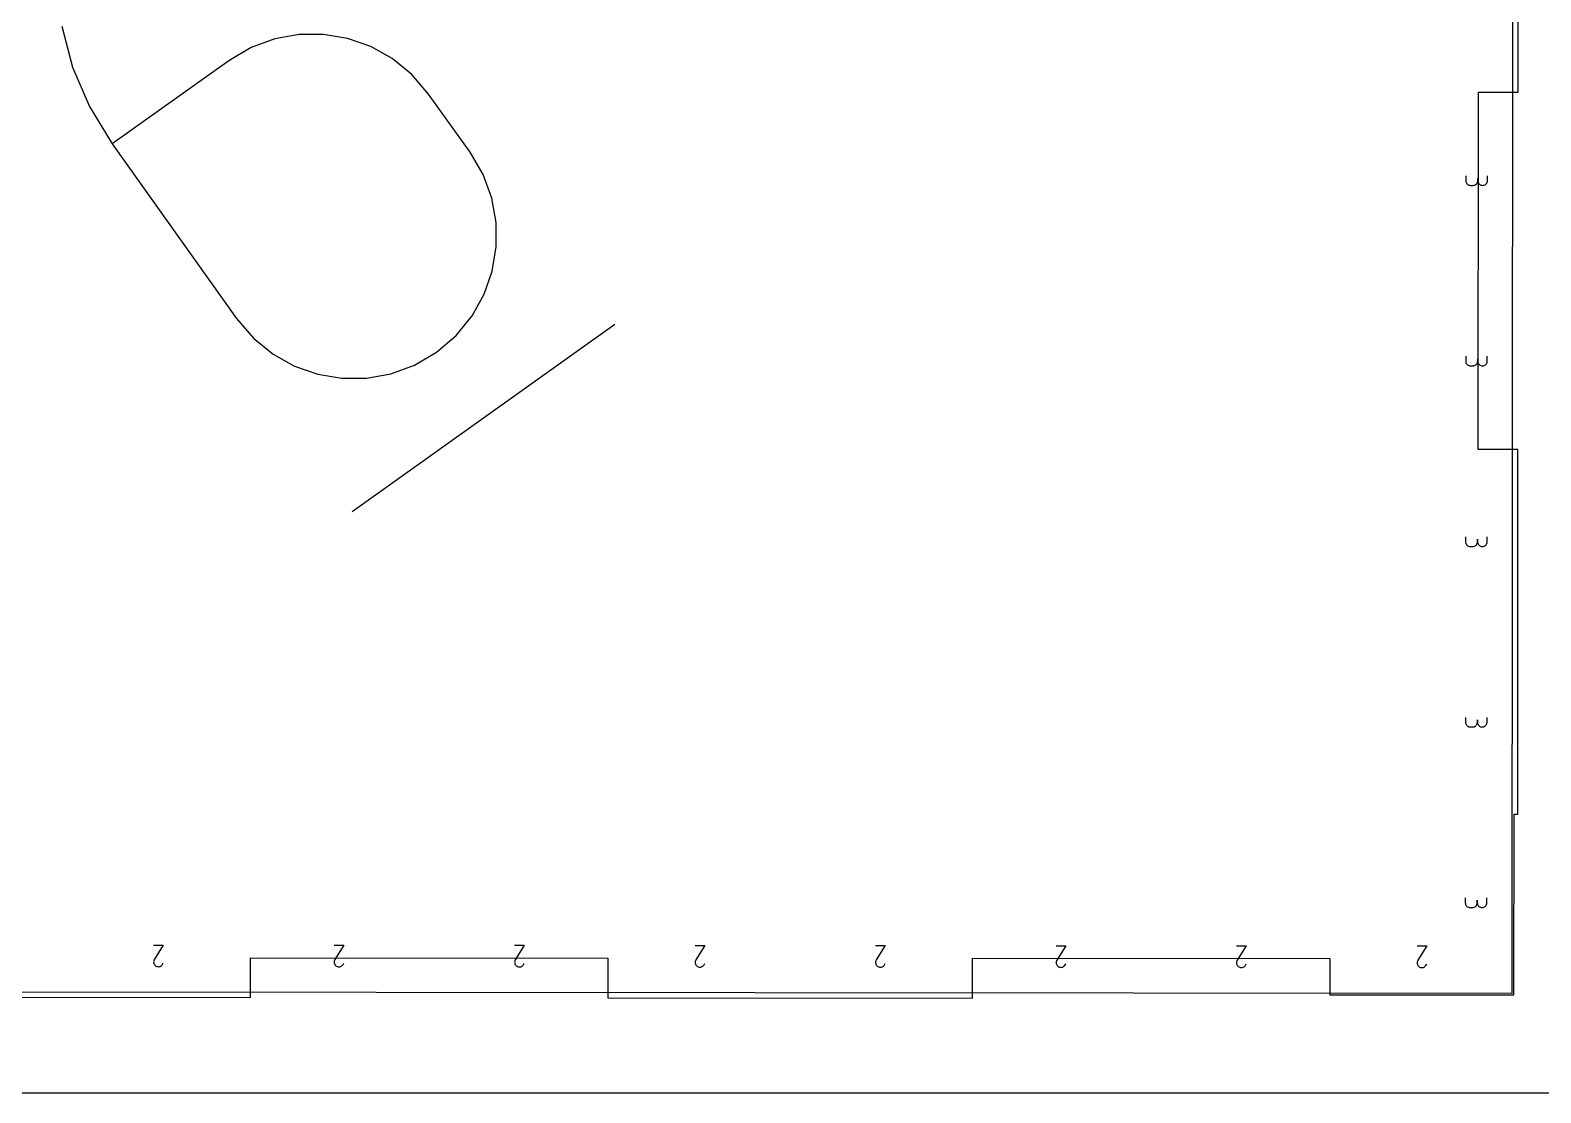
# Model space of a CAD drawing. Extents: x 0 to 14, y 0 to 16.
# Drawn here: x 3.171 to 7.356, y 0 to 2.943 of the extents above; entities that cross this region are included whole.
import ezdxf

# ---------------------------------------------------------------- set-up
doc = ezdxf.new("R2010")
doc.units = 0

msp = doc.modelspace()

# ---------------------------------------------------------------- linework, layer by layer
at = {"layer": 'annotation', "color": 1}
for p, q in [((7.276346, 0.276348), (7.280198, 5.276347)), ((3.258462, 2.954507), (3.288538, 2.84093)), ((3.915899, 2.930916), (3.848537, 2.918837)), ((3.983692, 2.93128), (3.915899, 2.930916)), ((4.050364, 2.920182), (3.983692, 2.93128)), ((3.783161, 2.894788), (3.721323, 2.858517)), ((3.848537, 2.918837), (3.783161, 2.894788)), ((4.114361, 2.897875), (4.050364, 2.920182)), ((4.17413, 2.864614), (4.114361, 2.897875)), ((3.721323, 2.858517), (3.398071, 2.627998)), ((4.228117, 2.820651), (4.17413, 2.864614)), ((3.288538, 2.84093), (3.335063, 2.731495)), ((4.274769, 2.76624), (4.228117, 2.820651)), ((4.389605, 2.605207), (4.274769, 2.76624)), ((4.274769, 2.76624), (4.274769, 2.76624)), ((3.335063, 2.731495), (3.398071, 2.627998)), ((3.398071, 2.627998), (3.7431, 2.14417)), ((4.425869, 2.543346), (4.389605, 2.605207)), ((4.4499, 2.477906), (4.425869, 2.543346)), ((7.148092, 2.539779), (7.148081, 2.526455)), ((7.148081, 2.526455), (7.148081, 2.526455)), ((7.148081, 2.526455), (7.148295, 2.524059)), ((7.148295, 2.524059), (7.148912, 2.521804)), ((7.148912, 2.521804), (7.149897, 2.519727)), ((7.149897, 2.519727), (7.15121, 2.517867)), ((7.15121, 2.517867), (7.152814, 2.51626)), ((7.152814, 2.51626), (7.15467, 2.514945)), ((7.15467, 2.514945), (7.156742, 2.513958)), ((7.156742, 2.513958), (7.15899, 2.513338)), ((7.15899, 2.513338), (7.161376, 2.513121)), ((7.161376, 2.513121), (7.168047, 2.513116)), ((7.168047, 2.513116), (7.170433, 2.513329)), ((7.168047, 2.513116), (7.168047, 2.513116)), ((7.170433, 2.513329), (7.172682, 2.513946)), ((7.172682, 2.513946), (7.174754, 2.514929)), ((7.174754, 2.514929), (7.176613, 2.516242)), ((7.176613, 2.516242), (7.178219, 2.517846)), ((7.178219, 2.517846), (7.179536, 2.519704)), ((7.179536, 2.519704), (7.180524, 2.521779)), ((7.180524, 2.521779), (7.181146, 2.524034)), ((7.181146, 2.524034), (7.181363, 2.52643)), ((7.181363, 2.52643), (7.181368, 2.533101)), ((7.181368, 2.533101), (7.181363, 2.52643)), ((7.181363, 2.52643), (7.181363, 2.52643)), ((7.181363, 2.52643), (7.181576, 2.524033)), ((7.181576, 2.524033), (7.182194, 2.521778)), ((7.182194, 2.521778), (7.18318, 2.519701)), ((7.18318, 2.519701), (7.184496, 2.517841)), ((7.184496, 2.517841), (7.186103, 2.516234)), ((7.186103, 2.516234), (7.187964, 2.514919)), ((7.187964, 2.514919), (7.190042, 2.513932)), ((7.190042, 2.513932), (7.192298, 2.513312)), ((7.192298, 2.513312), (7.194695, 2.513096)), ((7.194695, 2.513096), (7.197081, 2.513308)), ((7.194695, 2.513096), (7.194695, 2.513096)), ((7.197081, 2.513308), (7.199329, 2.513925)), ((7.199329, 2.513925), (7.201402, 2.514909)), ((7.201402, 2.514909), (7.20326, 2.516221)), ((7.20326, 2.516221), (7.204867, 2.517825)), ((7.204867, 2.517825), (7.206183, 2.519684)), ((7.206183, 2.519684), (7.207171, 2.521759)), ((7.207171, 2.521759), (7.207793, 2.524013)), ((7.207793, 2.524013), (7.20801, 2.526409)), ((7.20801, 2.526409), (7.20802, 2.539733)), ((4.461953, 2.410453), (4.4499, 2.477906)), ((4.462286, 2.34255), (4.461953, 2.410453)), ((4.451156, 2.275764), (4.462286, 2.34255)), ((4.428818, 2.211658), (4.451156, 2.275764)), ((4.395531, 2.151797), (4.428818, 2.211658)), ((3.7431, 2.14417), (3.7431, 2.14417)), ((3.7431, 2.14417), (3.789788, 2.089741)), ((4.35155, 2.097747), (4.395531, 2.151797)), ((4.063153, 1.60972), (4.790996, 2.128761)), ((4.297132, 2.051071), (4.35155, 2.097747)), ((3.789788, 2.089741), (3.843866, 2.04573)), ((4.235394, 2.014914), (4.297132, 2.051071)), ((4.297132, 2.051071), (4.297132, 2.051071)), ((3.843866, 2.04573), (3.903762, 2.012394)), ((3.903762, 2.012394), (3.9679, 1.989992)), ((4.170028, 1.990986), (4.235394, 2.014914)), ((7.147707, 2.039779), (7.147696, 2.026456)), ((7.147696, 2.026456), (7.147696, 2.026456)), ((7.147696, 2.026456), (7.147909, 2.024059)), ((7.147909, 2.024059), (7.148527, 2.021804)), ((7.148527, 2.021804), (7.149512, 2.019727)), ((7.149512, 2.019727), (7.150825, 2.017867)), ((7.150825, 2.017867), (7.152429, 2.01626)), ((7.152429, 2.01626), (7.154285, 2.014945)), ((7.154285, 2.014945), (7.156356, 2.013958)), ((7.156356, 2.013958), (7.158604, 2.013338)), ((7.158604, 2.013338), (7.160991, 2.013122)), ((7.160991, 2.013122), (7.167662, 2.013116)), ((7.167662, 2.013116), (7.170048, 2.013329)), ((7.167662, 2.013116), (7.167662, 2.013116)), ((7.170048, 2.013329), (7.172296, 2.013946)), ((7.172296, 2.013946), (7.174369, 2.014929)), ((7.174369, 2.014929), (7.176228, 2.016242)), ((7.176228, 2.016242), (7.177834, 2.017846)), ((7.177834, 2.017846), (7.179151, 2.019704)), ((7.179151, 2.019704), (7.180139, 2.021779)), ((7.180139, 2.021779), (7.18076, 2.024034)), ((7.18076, 2.024034), (7.180977, 2.02643)), ((7.180977, 2.02643), (7.180982, 2.033101)), ((7.180982, 2.033101), (7.180977, 2.02643)), ((7.180977, 2.02643), (7.180977, 2.02643)), ((7.180977, 2.02643), (7.181191, 2.024033)), ((7.181191, 2.024033), (7.181809, 2.021778)), ((7.181809, 2.021778), (7.182795, 2.019701)), ((7.182795, 2.019701), (7.18411, 2.017841)), ((7.18411, 2.017841), (7.185718, 2.016234)), ((7.185718, 2.016234), (7.187579, 2.014919)), ((7.187579, 2.014919), (7.189657, 2.013932)), ((7.189657, 2.013932), (7.191913, 2.013312)), ((7.191913, 2.013312), (7.19431, 2.013096)), ((7.19431, 2.013096), (7.196696, 2.013309)), ((7.19431, 2.013096), (7.19431, 2.013096)), ((7.196696, 2.013309), (7.198944, 2.013925)), ((7.198944, 2.013925), (7.201016, 2.014909)), ((7.201016, 2.014909), (7.202875, 2.016221)), ((7.202875, 2.016221), (7.204482, 2.017825)), ((7.204482, 2.017825), (7.205798, 2.019684)), ((7.205798, 2.019684), (7.206786, 2.021759)), ((7.206786, 2.021759), (7.207408, 2.024013)), ((7.207408, 2.024013), (7.207625, 2.026409)), ((7.207625, 2.026409), (7.207635, 2.039733)), ((3.9679, 1.989992), (4.034707, 1.978785)), ((4.034707, 1.978785), (4.102608, 1.97903)), ((4.102608, 1.97903), (4.170028, 1.990986)), ((7.147321, 1.539779), (7.147311, 1.526456)), ((7.147311, 1.526456), (7.147311, 1.526456)), ((7.147311, 1.526456), (7.147524, 1.524059)), ((7.147524, 1.524059), (7.148142, 1.521804)), ((7.148142, 1.521804), (7.149127, 1.519727)), ((7.149127, 1.519727), (7.15044, 1.517867)), ((7.15044, 1.517867), (7.152044, 1.51626)), ((7.152044, 1.51626), (7.1539, 1.514945)), ((7.1539, 1.514945), (7.155971, 1.513958)), ((7.155971, 1.513958), (7.158219, 1.513338)), ((7.158219, 1.513338), (7.160606, 1.513122)), ((7.160606, 1.513122), (7.167277, 1.513117)), ((7.167277, 1.513117), (7.169663, 1.513329)), ((7.167277, 1.513117), (7.167277, 1.513117)), ((7.169663, 1.513329), (7.171911, 1.513946)), ((7.171911, 1.513946), (7.173984, 1.514929)), ((7.173984, 1.514929), (7.175843, 1.516242)), ((7.175843, 1.516242), (7.177449, 1.517846)), ((7.177449, 1.517846), (7.178766, 1.519704)), ((7.178766, 1.519704), (7.179754, 1.52178)), ((7.179754, 1.52178), (7.180375, 1.524034)), ((7.180375, 1.524034), (7.180592, 1.52643)), ((7.180592, 1.52643), (7.180597, 1.533101)), ((7.180597, 1.533101), (7.180592, 1.52643)), ((7.180592, 1.52643), (7.180592, 1.52643)), ((7.180592, 1.52643), (7.180805, 1.524034)), ((7.180805, 1.524034), (7.181424, 1.521778)), ((7.181424, 1.521778), (7.18241, 1.519702)), ((7.18241, 1.519702), (7.183725, 1.517841)), ((7.183725, 1.517841), (7.185333, 1.516235)), ((7.185333, 1.516235), (7.187194, 1.514919)), ((7.187194, 1.514919), (7.189272, 1.513933)), ((7.189272, 1.513933), (7.191528, 1.513312)), ((7.191528, 1.513312), (7.193924, 1.513096)), ((7.193924, 1.513096), (7.19631, 1.513309)), ((7.193924, 1.513096), (7.193924, 1.513096)), ((7.19631, 1.513309), (7.198559, 1.513925)), ((7.198559, 1.513925), (7.200631, 1.514909)), ((7.200631, 1.514909), (7.20249, 1.516221)), ((7.20249, 1.516221), (7.204097, 1.517826)), ((7.204097, 1.517826), (7.205413, 1.519684)), ((7.205413, 1.519684), (7.206401, 1.521759)), ((7.206401, 1.521759), (7.207023, 1.524013)), ((7.207023, 1.524013), (7.20724, 1.526409)), ((7.20724, 1.526409), (7.20725, 1.539733)), ((7.146936, 1.03978), (7.146926, 1.026456)), ((7.146926, 1.026456), (7.146926, 1.026456)), ((7.146926, 1.026456), (7.147139, 1.024059)), ((7.147139, 1.024059), (7.147757, 1.021804)), ((7.147757, 1.021804), (7.148741, 1.019727)), ((7.148741, 1.019727), (7.150055, 1.017867)), ((7.150055, 1.017867), (7.151658, 1.01626)), ((7.151658, 1.01626), (7.153515, 1.014945)), ((7.153515, 1.014945), (7.155586, 1.013958)), ((7.155586, 1.013958), (7.157834, 1.013338)), ((7.157834, 1.013338), (7.160221, 1.013122)), ((7.160221, 1.013122), (7.166892, 1.013117)), ((7.166892, 1.013117), (7.169278, 1.013329)), ((7.166892, 1.013117), (7.166892, 1.013117)), ((7.169278, 1.013329), (7.171526, 1.013946)), ((7.171526, 1.013946), (7.173599, 1.014929)), ((7.173599, 1.014929), (7.175457, 1.016242)), ((7.175457, 1.016242), (7.177064, 1.017846)), ((7.177064, 1.017846), (7.17838, 1.019705)), ((7.17838, 1.019705), (7.179368, 1.02178)), ((7.179368, 1.02178), (7.17999, 1.024034)), ((7.17999, 1.024034), (7.180207, 1.02643)), ((7.180207, 1.02643), (7.180212, 1.033101)), ((7.180212, 1.033101), (7.180207, 1.02643)), ((7.180207, 1.02643), (7.180207, 1.02643)), ((7.180207, 1.02643), (7.18042, 1.024034)), ((7.18042, 1.024034), (7.181039, 1.021778)), ((7.181039, 1.021778), (7.182025, 1.019702)), ((7.182025, 1.019702), (7.18334, 1.017841)), ((7.18334, 1.017841), (7.184947, 1.016235)), ((7.184947, 1.016235), (7.186809, 1.014919)), ((7.186809, 1.014919), (7.188886, 1.013933)), ((7.188886, 1.013933), (7.191142, 1.013313)), ((7.191142, 1.013313), (7.193539, 1.013096)), ((7.193539, 1.013096), (7.195925, 1.013309)), ((7.193539, 1.013096), (7.193539, 1.013096)), ((7.195925, 1.013309), (7.198174, 1.013926)), ((7.198174, 1.013926), (7.200246, 1.014909)), ((7.200246, 1.014909), (7.202105, 1.016221)), ((7.202105, 1.016221), (7.203711, 1.017826)), ((7.203711, 1.017826), (7.205028, 1.019684)), ((7.205028, 1.019684), (7.206016, 1.021759)), ((7.206016, 1.021759), (7.206638, 1.024014)), ((7.206638, 1.024014), (7.206854, 1.02641)), ((7.206854, 1.02641), (7.206865, 1.039733)), ((7.146551, 0.53978), (7.146541, 0.526456)), ((7.146541, 0.526456), (7.146541, 0.526456)), ((7.146541, 0.526456), (7.146754, 0.524059)), ((7.146754, 0.524059), (7.147372, 0.521804)), ((7.147372, 0.521804), (7.148356, 0.519728)), ((7.148356, 0.519728), (7.149669, 0.517867)), ((7.149669, 0.517867), (7.151273, 0.51626)), ((7.151273, 0.51626), (7.15313, 0.514945)), ((7.15313, 0.514945), (7.155201, 0.513959)), ((7.155201, 0.513959), (7.157449, 0.513338)), ((7.157449, 0.513338), (7.159835, 0.513122)), ((7.159835, 0.513122), (7.166507, 0.513117)), ((7.166507, 0.513117), (7.168893, 0.51333)), ((7.166507, 0.513117), (7.166507, 0.513117)), ((7.168893, 0.51333), (7.171141, 0.513946)), ((7.171141, 0.513946), (7.173214, 0.51493)), ((7.173214, 0.51493), (7.175072, 0.516242)), ((7.175072, 0.516242), (7.176679, 0.517846)), ((7.176679, 0.517846), (7.177995, 0.519705)), ((7.177995, 0.519705), (7.178983, 0.52178)), ((7.178983, 0.52178), (7.179605, 0.524034)), ((7.179605, 0.524034), (7.179822, 0.52643)), ((7.179822, 0.52643), (7.179827, 0.533102)), ((7.179827, 0.533102), (7.179822, 0.52643)), ((7.179822, 0.52643), (7.179822, 0.52643)), ((7.179822, 0.52643), (7.180035, 0.524034)), ((7.180035, 0.524034), (7.180654, 0.521779)), ((7.180654, 0.521779), (7.181639, 0.519702)), ((7.181639, 0.519702), (7.182955, 0.517841)), ((7.182955, 0.517841), (7.184562, 0.516235)), ((7.184562, 0.516235), (7.186424, 0.514919)), ((7.186424, 0.514919), (7.188501, 0.513933)), ((7.188501, 0.513933), (7.190757, 0.513313)), ((7.190757, 0.513313), (7.193154, 0.513096)), ((7.193154, 0.513096), (7.19554, 0.513309)), ((7.193154, 0.513096), (7.193154, 0.513096)), ((7.19554, 0.513309), (7.197788, 0.513926)), ((7.197788, 0.513926), (7.199861, 0.514909)), ((7.199861, 0.514909), (7.20172, 0.516222)), ((7.20172, 0.516222), (7.203326, 0.517826)), ((7.203326, 0.517826), (7.204643, 0.519684)), ((7.204643, 0.519684), (7.205631, 0.521759)), ((7.205631, 0.521759), (7.206252, 0.524014)), ((7.206252, 0.524014), (7.206469, 0.52641)), ((7.206469, 0.52641), (7.20648, 0.539734)), ((3.513131, 0.409248), (3.539779, 0.409227)), ((3.539779, 0.409227), (3.515125, 0.369606)), ((4.013131, 0.408863), (4.039779, 0.408842)), ((4.039779, 0.408842), (4.015125, 0.369221)), ((4.513131, 0.408477), (4.539778, 0.408457)), ((4.539778, 0.408457), (4.515125, 0.368836)), ((5.013131, 0.408092), (5.039778, 0.408072)), ((5.039778, 0.408072), (5.015125, 0.368451)), ((5.513131, 0.407707), (5.539778, 0.407687)), ((5.539778, 0.407687), (5.515125, 0.368066)), ((6.013131, 0.407322), (6.039778, 0.407301)), ((6.039778, 0.407301), (6.015124, 0.36768)), ((6.51313, 0.406937), (6.539778, 0.406916)), ((6.539778, 0.406916), (6.515124, 0.367295)), ((7.01313, 0.406552), (7.039778, 0.406531)), ((7.039778, 0.406531), (7.015124, 0.36691)), ((3.513274, 0.364797), (3.513086, 0.362506)), ((3.513086, 0.362506), (3.513292, 0.360236)), ((3.513869, 0.367059), (3.513274, 0.364797)), ((3.513292, 0.360236), (3.513878, 0.35804)), ((3.514888, 0.369241), (3.513869, 0.367059)), ((3.513878, 0.35804), (3.514828, 0.355969)), ((3.514828, 0.355969), (3.516128, 0.354072)), ((3.514913, 0.369289), (3.514888, 0.369241)), ((3.514888, 0.369241), (3.514888, 0.369241)), ((3.514938, 0.369334), (3.514913, 0.369289)), ((3.514963, 0.369377), (3.514938, 0.369334)), ((3.514988, 0.369418), (3.514963, 0.369377)), ((3.515014, 0.369457), (3.514988, 0.369418)), ((3.51504, 0.369496), (3.515014, 0.369457)), ((3.515067, 0.369533), (3.51504, 0.369496)), ((3.515096, 0.36957), (3.515067, 0.369533)), ((3.515125, 0.369606), (3.515096, 0.36957)), ((3.515125, 0.369606), (3.515125, 0.369606)), ((3.516128, 0.354072), (3.517763, 0.352403)), ((3.517763, 0.352403), (3.51972, 0.351011)), ((3.51972, 0.351011), (3.51972, 0.351011)), ((3.51972, 0.351011), (3.521908, 0.350007)), ((3.521908, 0.350007), (3.524174, 0.349421)), ((3.524174, 0.349421), (3.526467, 0.349238)), ((3.526467, 0.349238), (3.528736, 0.349447)), ((3.528736, 0.349447), (3.53093, 0.350034)), ((3.53093, 0.350034), (3.533, 0.350986)), ((3.533, 0.350986), (3.534893, 0.35229)), ((3.534893, 0.35229), (3.53656, 0.353932)), ((3.53656, 0.353932), (3.53795, 0.3559)), ((3.53795, 0.3559), (3.539703, 0.359255)), ((4.013274, 0.364412), (4.013086, 0.36212)), ((4.013086, 0.36212), (4.013292, 0.359851)), ((4.013869, 0.366674), (4.013274, 0.364412)), ((4.013292, 0.359851), (4.013878, 0.357655)), ((4.014888, 0.368856), (4.013869, 0.366674)), ((4.013878, 0.357655), (4.014828, 0.355583)), ((4.014828, 0.355583), (4.016128, 0.353687)), ((4.014913, 0.368904), (4.014888, 0.368856)), ((4.014888, 0.368856), (4.014888, 0.368856)), ((4.014938, 0.368949), (4.014913, 0.368904)), ((4.014963, 0.368992), (4.014938, 0.368949)), ((4.014988, 0.369033), (4.014963, 0.368992)), ((4.015014, 0.369072), (4.014988, 0.369033)), ((4.01504, 0.369111), (4.015014, 0.369072)), ((4.015067, 0.369148), (4.01504, 0.369111)), ((4.015096, 0.369185), (4.015067, 0.369148)), ((4.015125, 0.369221), (4.015096, 0.369185)), ((4.015125, 0.369221), (4.015125, 0.369221)), ((4.016128, 0.353687), (4.017763, 0.352018)), ((4.017763, 0.352018), (4.01972, 0.350626)), ((4.01972, 0.350626), (4.01972, 0.350626)), ((4.01972, 0.350626), (4.021908, 0.349622)), ((4.021908, 0.349622), (4.024174, 0.349036)), ((4.024174, 0.349036), (4.026467, 0.348853)), ((4.026467, 0.348853), (4.028736, 0.349062)), ((4.028736, 0.349062), (4.03093, 0.349649)), ((4.03093, 0.349649), (4.033, 0.350601)), ((4.033, 0.350601), (4.034893, 0.351905)), ((4.034893, 0.351905), (4.03656, 0.353547)), ((4.03656, 0.353547), (4.03795, 0.355515)), ((4.03795, 0.355515), (4.039703, 0.35887)), ((4.513273, 0.364027), (4.513086, 0.361735)), ((4.513086, 0.361735), (4.513292, 0.359466)), ((4.513869, 0.366289), (4.513273, 0.364027)), ((4.513292, 0.359466), (4.513877, 0.35727)), ((4.514888, 0.368471), (4.513869, 0.366289)), ((4.513877, 0.35727), (4.514827, 0.355198)), ((4.514827, 0.355198), (4.516127, 0.353302)), ((4.514913, 0.368519), (4.514888, 0.368471)), ((4.514888, 0.368471), (4.514888, 0.368471)), ((4.514937, 0.368564), (4.514913, 0.368519)), ((4.514962, 0.368607), (4.514937, 0.368564)), ((4.514988, 0.368648), (4.514962, 0.368607)), ((4.515013, 0.368687), (4.514988, 0.368648)), ((4.51504, 0.368725), (4.515013, 0.368687)), ((4.515067, 0.368763), (4.51504, 0.368725)), ((4.515095, 0.368799), (4.515067, 0.368763)), ((4.515125, 0.368836), (4.515095, 0.368799)), ((4.515125, 0.368836), (4.515125, 0.368836)), ((4.516127, 0.353302), (4.517763, 0.351633)), ((4.517763, 0.351633), (4.51972, 0.350241)), ((4.51972, 0.350241), (4.51972, 0.350241)), ((4.51972, 0.350241), (4.521908, 0.349237)), ((4.521908, 0.349237), (4.524174, 0.34865)), ((4.524174, 0.34865), (4.526467, 0.348468)), ((4.526467, 0.348468), (4.528735, 0.348677)), ((4.528735, 0.348677), (4.53093, 0.349264)), ((4.53093, 0.349264), (4.532999, 0.350216)), ((4.532999, 0.350216), (4.534893, 0.351519)), ((4.534893, 0.351519), (4.53656, 0.353162)), ((4.53656, 0.353162), (4.53795, 0.35513)), ((4.53795, 0.35513), (4.539702, 0.358485)), ((5.013273, 0.363641), (5.013086, 0.36135)), ((5.013086, 0.36135), (5.013292, 0.359081)), ((5.013869, 0.365904), (5.013273, 0.363641)), ((5.013292, 0.359081), (5.013877, 0.356885)), ((5.014887, 0.368086), (5.013869, 0.365904)), ((5.013877, 0.356885), (5.014827, 0.354813)), ((5.014827, 0.354813), (5.016127, 0.352917)), ((5.014912, 0.368133), (5.014887, 0.368086)), ((5.014887, 0.368086), (5.014887, 0.368086)), ((5.014937, 0.368179), (5.014912, 0.368133)), ((5.014962, 0.368221), (5.014937, 0.368179)), ((5.014988, 0.368263), (5.014962, 0.368221)), ((5.015013, 0.368302), (5.014988, 0.368263)), ((5.01504, 0.36834), (5.015013, 0.368302)), ((5.015067, 0.368378), (5.01504, 0.36834)), ((5.015095, 0.368414), (5.015067, 0.368378)), ((5.015125, 0.368451), (5.015095, 0.368414)), ((5.015125, 0.368451), (5.015125, 0.368451)), ((5.016127, 0.352917), (5.017763, 0.351247)), ((5.017763, 0.351247), (5.01972, 0.349856)), ((5.01972, 0.349856), (5.01972, 0.349856)), ((5.01972, 0.349856), (5.021908, 0.348852)), ((5.021908, 0.348852), (5.024174, 0.348265)), ((5.024174, 0.348265), (5.026466, 0.348083)), ((5.026466, 0.348083), (5.028735, 0.348292)), ((5.028735, 0.348292), (5.03093, 0.348879)), ((5.03093, 0.348879), (5.032999, 0.349831)), ((5.032999, 0.349831), (5.034893, 0.351134)), ((5.034893, 0.351134), (5.03656, 0.352777)), ((5.03656, 0.352777), (5.03795, 0.354744)), ((5.03795, 0.354744), (5.039702, 0.358099)), ((5.513273, 0.363256), (5.513086, 0.360965)), ((5.513086, 0.360965), (5.513292, 0.358696)), ((5.513869, 0.365519), (5.513273, 0.363256)), ((5.513292, 0.358696), (5.513877, 0.3565)), ((5.514887, 0.367701), (5.513869, 0.365519)), ((5.513877, 0.3565), (5.514827, 0.354428)), ((5.514827, 0.354428), (5.516127, 0.352532)), ((5.514912, 0.367748), (5.514887, 0.367701)), ((5.514887, 0.367701), (5.514887, 0.367701)), ((5.514937, 0.367793), (5.514912, 0.367748)), ((5.514962, 0.367836), (5.514937, 0.367793)), ((5.514987, 0.367877), (5.514962, 0.367836)), ((5.515013, 0.367917), (5.514987, 0.367877)), ((5.51504, 0.367955), (5.515013, 0.367917)), ((5.515067, 0.367992), (5.51504, 0.367955)), ((5.515095, 0.368029), (5.515067, 0.367992)), ((5.515125, 0.368066), (5.515095, 0.368029)), ((5.515125, 0.368066), (5.515125, 0.368066)), ((5.516127, 0.352532), (5.517763, 0.350862)), ((5.517763, 0.350862), (5.51972, 0.349471)), ((5.51972, 0.349471), (5.51972, 0.349471)), ((5.51972, 0.349471), (5.521908, 0.348467)), ((5.521908, 0.348467), (5.524174, 0.34788)), ((5.524174, 0.34788), (5.526466, 0.347698)), ((5.526466, 0.347698), (5.528735, 0.347907)), ((5.528735, 0.347907), (5.53093, 0.348494)), ((5.53093, 0.348494), (5.532999, 0.349446)), ((5.532999, 0.349446), (5.534893, 0.350749)), ((5.534893, 0.350749), (5.53656, 0.352391)), ((5.53656, 0.352391), (5.53795, 0.354359)), ((5.53795, 0.354359), (5.539702, 0.357714)), ((6.013273, 0.362871), (6.013086, 0.36058)), ((6.013086, 0.36058), (6.013292, 0.358311)), ((6.013869, 0.365133), (6.013273, 0.362871)), ((6.013292, 0.358311), (6.013877, 0.356114)), ((6.014887, 0.367316), (6.013869, 0.365133)), ((6.013877, 0.356114), (6.014827, 0.354043)), ((6.014827, 0.354043), (6.016127, 0.352147)), ((6.014912, 0.367363), (6.014887, 0.367316)), ((6.014887, 0.367316), (6.014887, 0.367316)), ((6.014937, 0.367408), (6.014912, 0.367363)), ((6.014962, 0.367451), (6.014937, 0.367408)), ((6.014987, 0.367492), (6.014962, 0.367451)), ((6.015013, 0.367532), (6.014987, 0.367492)), ((6.015039, 0.36757), (6.015013, 0.367532)), ((6.015067, 0.367607), (6.015039, 0.36757)), ((6.015095, 0.367644), (6.015067, 0.367607)), ((6.015124, 0.36768), (6.015095, 0.367644)), ((6.015124, 0.36768), (6.015124, 0.36768)), ((6.016127, 0.352147), (6.017763, 0.350477)), ((6.017763, 0.350477), (6.019719, 0.349085)), ((6.019719, 0.349085), (6.019719, 0.349085)), ((6.019719, 0.349085), (6.021908, 0.348081)), ((6.021908, 0.348081), (6.024173, 0.347495)), ((6.024173, 0.347495), (6.026466, 0.347313)), ((6.026466, 0.347313), (6.028735, 0.347522)), ((6.028735, 0.347522), (6.03093, 0.348109)), ((6.03093, 0.348109), (6.032999, 0.34906)), ((6.032999, 0.34906), (6.034893, 0.350364)), ((6.034893, 0.350364), (6.03656, 0.352006)), ((6.03656, 0.352006), (6.03795, 0.353974)), ((6.03795, 0.353974), (6.039702, 0.357329)), ((6.513273, 0.362486), (6.513085, 0.360195)), ((6.513085, 0.360195), (6.513292, 0.357925)), ((6.513869, 0.364748), (6.513273, 0.362486)), ((6.513292, 0.357925), (6.513877, 0.355729)), ((6.514887, 0.36693), (6.513869, 0.364748)), ((6.513877, 0.355729), (6.514827, 0.353658)), ((6.514827, 0.353658), (6.516127, 0.351761)), ((6.514912, 0.366978), (6.514887, 0.36693)), ((6.514887, 0.36693), (6.514887, 0.36693)), ((6.514937, 0.367023), (6.514912, 0.366978)), ((6.514962, 0.367066), (6.514937, 0.367023)), ((6.514987, 0.367107), (6.514962, 0.367066)), ((6.515013, 0.367147), (6.514987, 0.367107)), ((6.515039, 0.367185), (6.515013, 0.367147)), ((6.515067, 0.367222), (6.515039, 0.367185)), ((6.515095, 0.367259), (6.515067, 0.367222)), ((6.515124, 0.367295), (6.515095, 0.367259)), ((6.515124, 0.367295), (6.515124, 0.367295)), ((6.516127, 0.351761), (6.517763, 0.350092)), ((6.517763, 0.350092), (6.519719, 0.3487)), ((6.519719, 0.3487), (6.519719, 0.3487)), ((6.519719, 0.3487), (6.521907, 0.347696)), ((6.521907, 0.347696), (6.524173, 0.34711)), ((6.524173, 0.34711), (6.526466, 0.346927)), ((6.526466, 0.346927), (6.528735, 0.347136)), ((6.528735, 0.347136), (6.530929, 0.347723)), ((6.530929, 0.347723), (6.532999, 0.348675)), ((6.532999, 0.348675), (6.534892, 0.349979)), ((6.534892, 0.349979), (6.53656, 0.351621)), ((6.53656, 0.351621), (6.53795, 0.353589)), ((6.53795, 0.353589), (6.539702, 0.356944)), ((7.013273, 0.362101), (7.013085, 0.359809)), ((7.013085, 0.359809), (7.013291, 0.35754)), ((7.013868, 0.364363), (7.013273, 0.362101)), ((7.013291, 0.35754), (7.013877, 0.355344)), ((7.014887, 0.366545), (7.013868, 0.364363)), ((7.013877, 0.355344), (7.014827, 0.353272)), ((7.014827, 0.353272), (7.016127, 0.351376)), ((7.014912, 0.366593), (7.014887, 0.366545)), ((7.014887, 0.366545), (7.014887, 0.366545)), ((7.014937, 0.366638), (7.014912, 0.366593)), ((7.014962, 0.366681), (7.014937, 0.366638)), ((7.014987, 0.366722), (7.014962, 0.366681)), ((7.015013, 0.366761), (7.014987, 0.366722)), ((7.015039, 0.3668), (7.015013, 0.366761)), ((7.015066, 0.366837), (7.015039, 0.3668)), ((7.015095, 0.366874), (7.015066, 0.366837)), ((7.015124, 0.36691), (7.015095, 0.366874)), ((7.015124, 0.36691), (7.015124, 0.36691)), ((7.016127, 0.351376), (7.017762, 0.349707)), ((7.017762, 0.349707), (7.019719, 0.348315)), ((7.019719, 0.348315), (7.019719, 0.348315)), ((7.019719, 0.348315), (7.021907, 0.347311)), ((7.021907, 0.347311), (7.024173, 0.346725)), ((7.024173, 0.346725), (7.026466, 0.346542)), ((7.026466, 0.346542), (7.028735, 0.346751)), ((7.028735, 0.346751), (7.030929, 0.347338)), ((7.030929, 0.347338), (7.032999, 0.34829)), ((7.032999, 0.34829), (7.034892, 0.349594)), ((7.034892, 0.349594), (7.036559, 0.351236)), ((7.036559, 0.351236), (7.037949, 0.353204)), ((7.037949, 0.353204), (7.039702, 0.356559)), ((0.276348, 0.281741), (7.276346, 0.276348))]:
    msp.add_line(p, q, dxfattribs=at)
at = {"layer": 'boundary', "color": 5}
for p, q in [((7.293268, 2.771336), (7.294046, 3.781336)), ((7.182506, 1.781421), (7.183268, 2.771421)), ((7.183268, 2.771421), (7.293268, 2.771336)), ((7.292506, 1.781336), (7.182506, 1.781421)), ((7.291728, 0.771337), (7.292506, 1.781336)), ((7.281342, 0.271345), (7.281728, 0.771344)), ((7.281728, 0.771344), (7.291728, 0.771337)), ((3.781336, 0.264041), (3.781421, 0.374041)), ((3.781421, 0.374041), (4.77142, 0.373278)), ((4.77142, 0.373278), (4.771335, 0.263278)), ((5.781335, 0.2625), (5.78142, 0.3725)), ((5.78142, 0.3725), (6.77142, 0.371737)), ((6.77142, 0.371737), (6.771343, 0.271737)), ((2.771336, 0.264819), (3.781336, 0.264041)), ((4.771335, 0.263278), (5.781335, 0.2625)), ((6.771343, 0.271737), (7.281342, 0.271345))]:
    msp.add_line(p, q, dxfattribs=at)
at = {"layer": 'frame', "color": 5}
msp.add_line((0, 0), (14, 0), dxfattribs=at)

doc.saveas('drawing.dxf')
